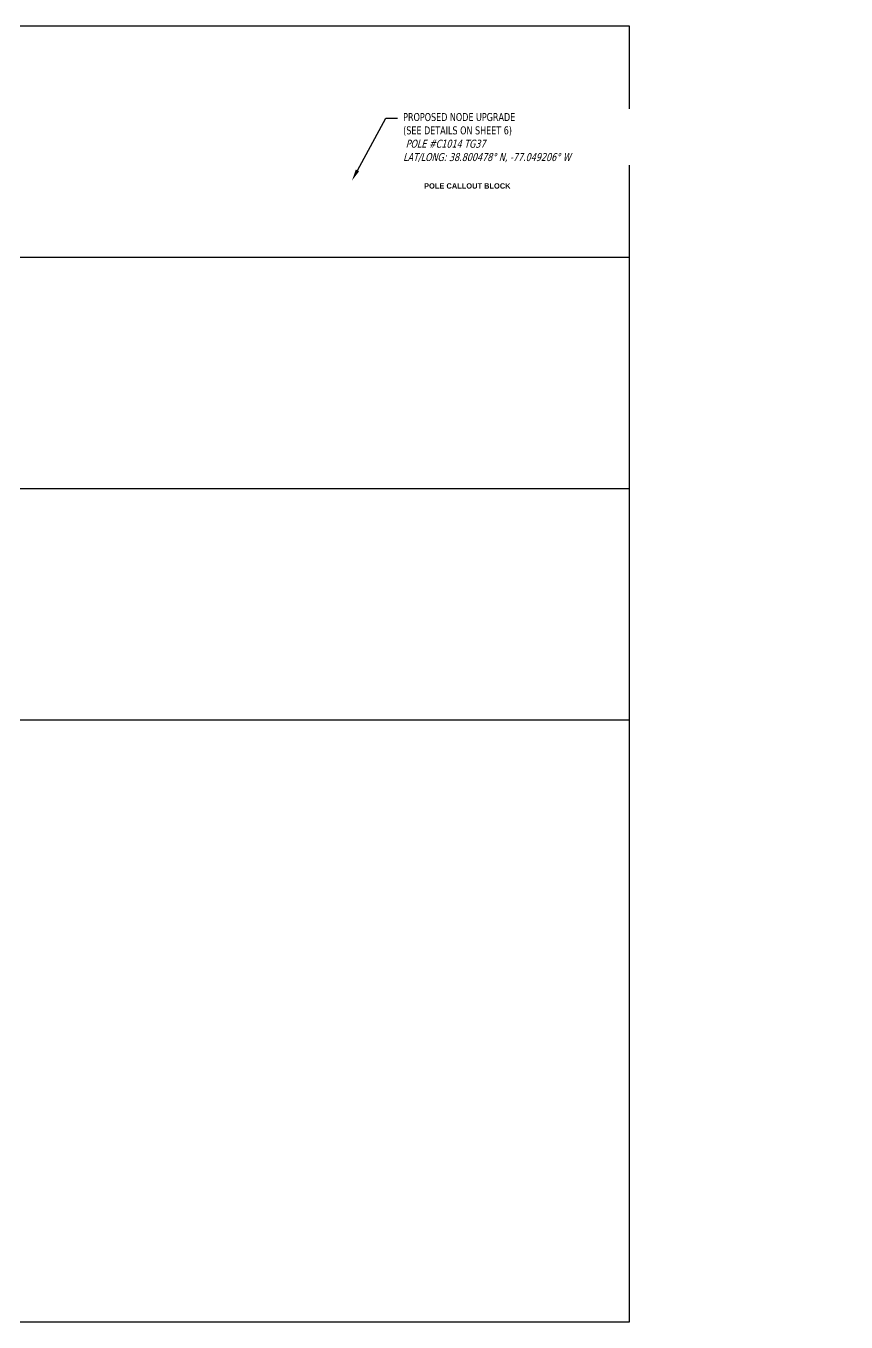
# Model space of a CAD drawing. Header units: inches. Extents: x -12627 to 89034, y -36671 to 6536.
# Drawn here: x 1834 to 3372, y -3099 to -669 of the extents above; entities that cross this region are included whole.
import ezdxf
from ezdxf import colors
from ezdxf.entities.mleader import LeaderData, LeaderLine
from ezdxf.math import Vec2, Vec3

# ---------------------------------------------------------------- set-up
doc = ezdxf.new("R2010")
doc.units = ezdxf.units.IN
doc.header["$MEASUREMENT"] = 0
doc.layers.add('10 (P) Text', color=4, linetype='Continuous')
doc.styles.add('ARIAL BOLD', font='arialbd.ttf')
doc.styles.add('CC (P)', font='tahoma.ttf', dxfattribs={"width": 0.85, "height": 0.0625})

msp = doc.modelspace()

# ---------------------------------------------------------------- linework, layer by layer
msp.add_lwpolyline([(-648, -669.3), (2965.5, -669.3), (2965.5, -3098.9), (-648, -3098.9)], close=True)
for points in [[(-648, -1102.8), (2965.5, -1102.8)], [(-648, -1536.3), (2965.5, -1536.3)], [(-648, -1969.8), (2965.5, -1969.8)]]:
    msp.add_lwpolyline(points)

# ---------------------------------------------------------------- next in the draw order: leaders
at = {"layer": '10 (P) Text'}
ml = msp.add_multileader_mtext('Standard', dxfattribs=at)
ml.set_content('\\pxql;PROPOSED NODE UPGRADE\\P(SEE DETAILS ON SHEET 6){\\Q15;\\C1;\\P POLE #C1014 TG37\\PLAT/LONG: 38.800478° N, -77.049206° W}', color=256, style='CC (P)')
ml.set_leader_properties()
ml.build(insert=Vec2(0, 0))
ml.multileader.update_dxf_attribs({"dogleg_length": 32.4, "arrow_head_size": 21.6, "scale": 240})
ctx = ml.context
ctx.base_point, ctx.scale, ctx.char_height, ctx.arrow_head_size, ctx.landing_gap_size, ctx.plane_origin = Vec3(2530.7, -842), 240, 15, 21.6, 10.8, Vec3(2926.9, -1617.7)
notes = []
notes.append((ctx, [(0, (1, 1, 0), (2509.1, -842), (1, 0), 21.6, [(0, [(2445.5, -959.2)], 0, [])])]))
ctx.mtext.insert, ctx.mtext.width, ctx.mtext.defined_height, ctx.mtext.flow_direction = Vec3(2541.5, -832.6), 360.353, 86.3, 5
ctx.mtext.has_bg_fill, ctx.mtext.bg_color, ctx.mtext.bg_scale_factor, ctx.mtext.bg_transparency, ctx.mtext.use_window_bg_color = 1, -1023410167, 1.5, 0, 1
for ctx, leaders in notes:
    for number, flags, end, landing, length, lines in leaders:
        leader = LeaderData()
        leader.index, (leader.has_last_leader_line, leader.has_dogleg_vector, leader.attachment_direction) = number, flags
        leader.last_leader_point, leader.dogleg_vector, leader.dogleg_length = Vec3(end), Vec3(landing), length
        for number, points, colour, breaks in lines:
            line = LeaderLine()
            line.index, line.vertices, line.color, line.breaks = number, Vec3.list(points), colors.encode_raw_color(colour), breaks
            leader.lines.append(line)
        ctx.leaders.append(leader)

# ---------------------------------------------------------------- next in the draw order: texts
at = {"insert": (2580.8, -964.3), "char_height": 10, "attachment_point": 1, "style": 'ARIAL BOLD'}
msp.add_mtext_dynamic_manual_height_columns('POLE CALLOUT BLOCK', width=363.818, gutter_width=50, heights=[0], dxfattribs=at)

doc.saveas('drawing.dxf')
